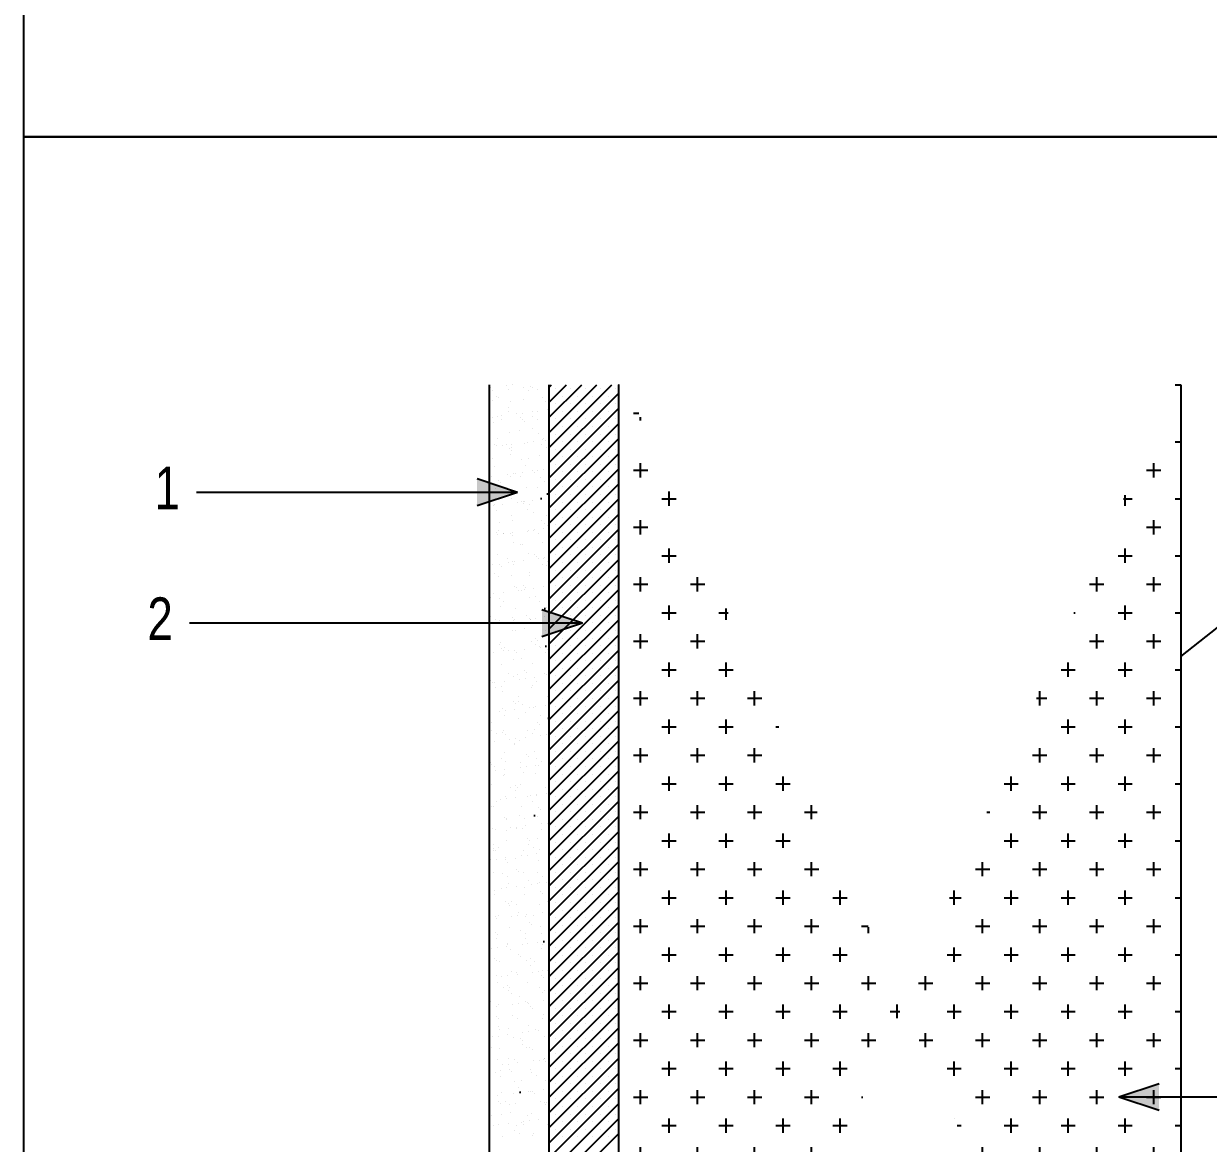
# Model space of a CAD drawing. Header units: millimetres. Extents: x 635 to 12891, y 1434 to 3689.
# Drawn here: x 635.1 to 804.4, y 2457.5 to 2617.6 of the extents above; entities that cross this region are included whole.
import ezdxf

# ---------------------------------------------------------------- set-up
doc = ezdxf.new("R2010")
doc.units = ezdxf.units.MM
doc.linetypes.add('DASHED', pattern=[19.05, 12.7, -6.35])
doc.linetypes.add('SOLID_LINE', pattern=[0])
for name, color, linetype in [('AHAT', 3, 'Continuous'), ('KIRMIM', 1, 'Continuous'), ('MIMARI', 2, 'SOLID_LINE'), ('YAZI', 7, 'Continuous')]:
    doc.layers.add(name, color=color, linetype=linetype)
doc.styles.add('2', font='wturkce.shx', dxfattribs={"height": 0.2})

msp = doc.modelspace()

# ---------------------------------------------------------------- hatches: boundary and pattern name
at = {"layer": 'AHAT', "linetype": 'Continuous'}
h = msp.add_hatch(dxfattribs=at)
h.set_pattern_fill('AR-SAND,_I', color=256, scale=8.148699, style=2)
h.set_pattern_definition([(37.5, (-5772.281, -202.54), (-0.513314, 15.701106), [0, -12.386022, 0, -13.852788, 0, -13.241635]), (7.5, (-5772.281, -202.54), (14.42138, 22.99682), [0, -6.681933, 0, -11.163717, 0, -4.278067]), (327.5, (-5782.304, -202.54), (25.376204, 0.046114), [0, -4.07435, 0, -14.667658, 0, -19.149442]), (317.5, (-5782.304, -202.54), (24.49602, 7.151914), [0, -2.037175, 0, -9.615464, 0, -11.000743])])
edge = h.paths.add_edge_path()
edge.add_line((701.62, 2389.91), (710.15, 2389.91))
edge.add_line((693.27, 2399.66), (693.27, 2389.91))
edge.add_line((693.27, 2399.66), (701.62, 2399.66))
edge.add_line((701.62, 2574.56), (710.15, 2574.56))
edge.add_line((693.27, 2389.91), (701.62, 2389.91))
edge.add_line((701.62, 2574.56), (701.62, 2389.91))
edge.add_line((710.15, 2574.56), (710.15, 2390.14))
at = {"layer": 'KIRMIM', "linetype": 'Continuous'}
h = msp.add_hatch(dxfattribs=at)
h.set_pattern_fill('CROSS,_I', color=256, scale=16.297397, style=2)
h.set_pattern_definition([(0, (-5772.2812, -208.697), (4.0743493, 4.0743493), [2.0371747, -6.111524]), (90, (-5771.2627, -209.7157), (-4.0743493, 4.0743493), [2.0371747, -6.111524])])
edge = h.paths.add_edge_path()
edge.add_line((800.46, 2568.4), (800.46, 2388.52))
edge.add_line((720.09, 2568.4), (720.09, 2383.98))
at = {"layer": 'MIMARI', "linetype": 'Continuous'}
for points in [[(699.88, 2552.48), (699.88, 2548.63), (705.66, 2550.55)], [(709.16, 2533.77), (709.16, 2529.92), (714.94, 2531.85)], [(797.36, 2462.2), (797.36, 2466.05), (791.59, 2464.12)]]:
    msp.add_hatch(color=256, dxfattribs=at).paths.add_polyline_path(points)

# ---------------------------------------------------------------- linework, layer by layer
at = {"layer": 'AHAT', "linetype": 'Continuous'}
for q in [(824.13, 2545.84), (800.46, 2328.31)]:
    msp.add_line((800.46, 2527.11), q, dxfattribs=at)
at = {"layer": 'KIRMIM', "linetype": 'DASHED', "ltscale": 100}
for p, q in [((701.62, 2565.93), (701.62, 2389.91)), ((710.15, 2565.93), (710.15, 2390.14))]:
    msp.add_line(p, q, dxfattribs=at)
at = {"layer": 'MIMARI', "linetype": 'Continuous'}
for p, q in [((701.87, 2565.52), (701.87, 2565.52)), ((702.12, 2565.1), (702.12, 2565.1)), ((704.09, 2565.81), (704.09, 2565.81)), ((704.31, 2565.33), (704.31, 2565.33)), ((704.94, 2565.92), (704.94, 2565.92)), ((706.51, 2565.55), (706.51, 2565.55)), ((707.2, 2565.11), (707.2, 2565.11)), ((707.58, 2565.76), (707.58, 2565.76)), ((707.88, 2565.49), (707.88, 2565.49)), ((708.48, 2565.31), (708.48, 2565.31)), ((710.15, 2563.4), (712.68, 2565.93)), ((710.15, 2561.24), (714.84, 2565.93)), ((710.15, 2559.08), (717.01, 2565.93)), ((710.15, 2556.92), (719.17, 2565.93)), ((710.15, 2565.56), (710.52, 2565.93)), ((711.05, 2565.38), (711.05, 2565.38)), ((713.21, 2565.38), (713.21, 2565.38)), ((715.37, 2565.38), (715.37, 2565.38)), ((717.53, 2565.38), (717.53, 2565.38)), ((719.69, 2565.38), (719.69, 2565.38)), ((800.46, 2565.93), (800.46, 2394.67)), ((702.11, 2563.64), (702.11, 2563.64)), ((702.68, 2564.33), (702.68, 2564.33)), ((702.99, 2564.06), (702.99, 2564.06)), ((704.6, 2563.53), (704.6, 2563.53)), ((706.51, 2563.8), (706.51, 2563.8)), ((709.3, 2564.19), (709.3, 2564.19)), ((709.67, 2563.54), (709.67, 2563.54)), ((710.15, 2554.76), (720.09, 2564.69)), ((712.13, 2564.3), (712.13, 2564.3)), ((714.29, 2564.3), (714.29, 2564.3)), ((716.45, 2564.3), (716.45, 2564.3)), ((718.61, 2564.3), (718.61, 2564.3)), ((704.4, 2562.76), (704.4, 2562.76)), ((704.41, 2562.19), (704.41, 2562.19)), ((705.59, 2561.79), (705.59, 2561.79)), ((706.44, 2561.9), (706.44, 2561.9)), ((707.76, 2562.07), (707.76, 2562.07)), ((708.58, 2562.17), (708.58, 2562.17)), ((709.98, 2562.36), (709.98, 2562.36)), ((710.15, 2552.6), (720.09, 2562.53)), ((711.05, 2563.22), (711.05, 2563.22)), ((712.13, 2562.14), (712.13, 2562.14)), ((713.21, 2563.22), (713.21, 2563.22)), ((714.29, 2562.14), (714.29, 2562.14)), ((715.37, 2563.22), (715.37, 2563.22)), ((716.45, 2562.14), (716.45, 2562.14)), ((717.53, 2563.22), (717.53, 2563.22)), ((718.61, 2562.14), (718.61, 2562.14)), ((719.69, 2563.22), (719.69, 2563.22)), ((702.05, 2561.32), (702.05, 2561.32)), ((702.21, 2560.5), (702.21, 2560.5)), ((702.75, 2561.46), (702.75, 2561.46)), ((703.38, 2561.49), (703.38, 2561.49)), ((703.44, 2561.02), (703.44, 2561.02)), ((706.03, 2561.27), (706.03, 2561.27)), ((706.33, 2561), (706.33, 2561)), ((706.61, 2560.66), (706.61, 2560.66)), ((707.83, 2561.47), (707.83, 2561.47)), ((708.52, 2561.03), (708.52, 2561.03)), ((710.15, 2550.44), (720.09, 2560.37)), ((711.05, 2561.06), (711.05, 2561.06)), ((712.13, 2559.98), (712.13, 2559.98)), ((713.21, 2561.06), (713.21, 2561.06)), ((714.29, 2559.98), (714.29, 2559.98)), ((715.37, 2561.06), (715.37, 2561.06)), ((716.45, 2559.98), (716.45, 2559.98)), ((717.53, 2561.06), (717.53, 2561.06)), ((718.61, 2559.98), (718.61, 2559.98)), ((719.69, 2561.06), (719.69, 2561.06)), ((702.84, 2558.27), (702.84, 2558.27)), ((704.51, 2559.05), (704.51, 2559.05)), ((705.91, 2559.45), (705.91, 2559.45)), ((707.74, 2559.7), (707.74, 2559.7)), ((708.68, 2559.03), (708.68, 2559.03)), ((709.37, 2558.21), (709.37, 2558.21)), ((710.15, 2548.28), (720.09, 2558.21)), ((711.05, 2558.9), (711.05, 2558.9)), ((713.21, 2558.9), (713.21, 2558.9)), ((715.37, 2558.9), (715.37, 2558.9)), ((717.53, 2558.9), (717.53, 2558.9)), ((719.69, 2558.9), (719.69, 2558.9)), ((702.32, 2557.36), (702.32, 2557.36)), ((702.71, 2557.19), (702.71, 2557.19)), ((703.55, 2557.3), (703.55, 2557.3)), ((704.07, 2557.38), (704.07, 2557.38)), ((704.47, 2556.78), (704.47, 2556.78)), ((704.76, 2556.94), (704.76, 2556.94)), ((704.77, 2556.51), (704.77, 2556.51)), ((704.88, 2557.47), (704.88, 2557.47)), ((706.72, 2557.52), (706.72, 2557.52)), ((707.09, 2557.76), (707.09, 2557.76)), ((707.94, 2557.88), (707.94, 2557.88)), ((709.14, 2557.39), (709.14, 2557.39)), ((709.27, 2558.05), (709.27, 2558.05)), ((709.67, 2557.94), (709.67, 2557.94)), ((709.83, 2556.95), (709.83, 2556.95)), ((711.05, 2556.74), (711.05, 2556.74)), ((712.13, 2557.82), (712.13, 2557.82)), ((713.21, 2556.74), (713.21, 2556.74)), ((714.29, 2557.82), (714.29, 2557.82)), ((715.37, 2556.74), (715.37, 2556.74)), ((716.45, 2557.82), (716.45, 2557.82)), ((717.53, 2556.74), (717.53, 2556.74)), ((718.61, 2557.82), (718.61, 2557.82)), ((719.69, 2556.74), (719.69, 2556.74)), ((702.16, 2555.36), (702.16, 2555.36)), ((704.62, 2555.91), (704.62, 2555.91)), ((706.18, 2555.21), (706.18, 2555.21)), ((707.23, 2555.36), (707.23, 2555.36)), ((708.79, 2555.89), (708.79, 2555.89)), ((710.15, 2546.12), (720.09, 2556.05)), ((712.13, 2555.66), (712.13, 2555.66)), ((714.29, 2555.66), (714.29, 2555.66)), ((716.45, 2555.66), (716.45, 2555.66)), ((718.61, 2555.66), (718.61, 2555.66)), ((702.42, 2554.22), (702.42, 2554.22)), ((704.21, 2553.16), (704.21, 2553.16)), ((705.06, 2553.28), (705.06, 2553.28)), ((705.39, 2553.3), (705.39, 2553.3)), ((706.38, 2553.45), (706.38, 2553.45)), ((706.82, 2554.38), (706.82, 2554.38)), ((707.81, 2553.72), (707.81, 2553.72)), ((708.11, 2553.45), (708.11, 2553.45)), ((708.59, 2553.74), (708.59, 2553.74)), ((709.44, 2553.85), (709.44, 2553.85)), ((710.15, 2543.95), (720.09, 2553.89)), ((711.05, 2554.58), (711.05, 2554.58)), ((712.13, 2553.5), (712.13, 2553.5)), ((713.21, 2554.58), (713.21, 2554.58)), ((714.29, 2553.5), (714.29, 2553.5)), ((715.37, 2554.58), (715.37, 2554.58)), ((716.45, 2553.5), (716.45, 2553.5)), ((717.53, 2554.58), (717.53, 2554.58)), ((718.61, 2553.5), (718.61, 2553.5)), ((719.69, 2554.58), (719.69, 2554.58)), ((705.66, 2550.55), (699.88, 2552.48)), ((701.99, 2552.87), (701.99, 2552.87)), ((702.91, 2552.29), (702.91, 2552.29)), ((703.21, 2552.02), (703.21, 2552.02)), ((704.72, 2552.77), (704.72, 2552.77)), ((706.07, 2552.86), (706.07, 2552.86)), ((708.89, 2552.75), (708.89, 2552.75)), ((709.52, 2552.15), (709.52, 2552.15)), ((710.15, 2541.79), (720.09, 2551.73)), ((711.05, 2552.42), (711.05, 2552.42)), ((713.21, 2552.42), (713.21, 2552.42)), ((715.37, 2552.42), (715.37, 2552.42)), ((717.53, 2552.42), (717.53, 2552.42)), ((719.69, 2552.42), (719.69, 2552.42)), ((705.66, 2550.55), (659.79, 2550.55)), ((705.66, 2550.55), (699.88, 2548.63)), ((702.52, 2551.08), (702.52, 2551.08)), ((703.47, 2551.27), (703.47, 2551.27)), ((704.63, 2550.72), (704.63, 2550.72)), ((706.92, 2551.24), (706.92, 2551.24)), ((708.55, 2551.28), (708.55, 2551.28)), ((710.1, 2549.72), (710.1, 2549.72)), ((711.05, 2550.26), (711.05, 2550.26)), ((712.13, 2551.34), (712.13, 2551.34)), ((713.21, 2550.26), (713.21, 2550.26)), ((714.29, 2551.34), (714.29, 2551.34)), ((715.37, 2550.26), (715.37, 2550.26)), ((716.45, 2551.34), (716.45, 2551.34)), ((717.53, 2550.26), (717.53, 2550.26)), ((718.61, 2551.34), (718.61, 2551.34)), ((719.69, 2550.26), (719.69, 2550.26)), ((701.63, 2549.21), (701.63, 2549.21)), ((702.17, 2548.68), (702.17, 2548.68)), ((702.31, 2548.77), (702.31, 2548.77)), ((703.5, 2548.85), (703.5, 2548.85)), ((704.82, 2549.63), (704.82, 2549.63)), ((705.71, 2549.14), (705.71, 2549.14)), ((706.25, 2549.23), (706.25, 2549.23)), ((706.55, 2548.95), (706.55, 2548.95)), ((706.56, 2549.25), (706.56, 2549.25)), ((706.7, 2549.22), (706.7, 2549.22)), ((707.03, 2548.1), (707.03, 2548.1)), ((707.39, 2548.78), (707.39, 2548.78)), ((707.88, 2549.43), (707.88, 2549.43)), ((708.99, 2549.61), (708.99, 2549.61)), ((710.15, 2539.63), (720.09, 2549.57)), ((711.05, 2548.09), (711.05, 2548.09)), ((712.13, 2549.18), (712.13, 2549.18)), ((713.21, 2548.09), (713.21, 2548.09)), ((714.29, 2549.18), (714.29, 2549.18)), ((715.37, 2548.09), (715.37, 2548.09)), ((716.45, 2549.18), (716.45, 2549.18)), ((717.53, 2548.09), (717.53, 2548.09)), ((718.61, 2549.18), (718.61, 2549.18)), ((719.69, 2548.09), (719.69, 2548.09)), ((701.65, 2547.52), (701.65, 2547.52)), ((702.62, 2547.94), (702.62, 2547.94)), ((704.79, 2547.19), (704.79, 2547.19)), ((704.92, 2546.49), (704.92, 2546.49)), ((707.97, 2547.65), (707.97, 2547.65)), ((709.09, 2546.47), (709.09, 2546.47)), ((709.86, 2547.2), (709.86, 2547.2)), ((710.15, 2537.47), (720.09, 2547.41)), ((712.13, 2547.01), (712.13, 2547.01)), ((714.29, 2547.01), (714.29, 2547.01)), ((716.45, 2547.01), (716.45, 2547.01)), ((718.61, 2547.01), (718.61, 2547.01)), ((702.73, 2544.8), (702.73, 2544.8)), ((702.94, 2545.13), (702.94, 2545.13)), ((703.07, 2546.22), (703.07, 2546.22)), ((703.63, 2544.69), (703.63, 2544.69)), ((703.67, 2544.65), (703.67, 2544.65)), ((704.69, 2544.74), (704.69, 2544.74)), ((705, 2544.83), (705, 2544.83)), ((707.13, 2544.96), (707.13, 2544.96)), ((707.21, 2545.12), (707.21, 2545.12)), ((708.02, 2545.14), (708.02, 2545.14)), ((708.06, 2545.23), (708.06, 2545.23)), ((708.71, 2544.7), (708.71, 2544.7)), ((709.39, 2545.41), (709.39, 2545.41)), ((709.59, 2546.17), (709.59, 2546.17)), ((709.89, 2545.89), (709.89, 2545.89)), ((710.15, 2535.31), (720.09, 2545.25)), ((711.05, 2545.93), (711.05, 2545.93)), ((712.13, 2544.85), (712.13, 2544.85)), ((713.21, 2545.93), (713.21, 2545.93)), ((714.29, 2544.85), (714.29, 2544.85)), ((715.37, 2545.93), (715.37, 2545.93)), ((716.45, 2544.85), (716.45, 2544.85)), ((717.53, 2545.93), (717.53, 2545.93)), ((718.61, 2544.85), (718.61, 2544.85)), ((719.69, 2545.93), (719.69, 2545.93)), ((702.83, 2544.54), (702.83, 2544.54)), ((704.99, 2544.46), (704.99, 2544.46)), ((705.03, 2543.35), (705.03, 2543.35)), ((706.1, 2543.11), (706.1, 2543.11)), ((706.41, 2543.16), (706.41, 2543.16)), ((709.2, 2543.33), (709.2, 2543.33)), ((710.15, 2533.15), (720.09, 2543.09)), ((711.05, 2543.77), (711.05, 2543.77)), ((713.21, 2543.77), (713.21, 2543.77)), ((715.37, 2543.77), (715.37, 2543.77)), ((717.53, 2543.77), (717.53, 2543.77)), ((719.69, 2543.77), (719.69, 2543.77)), ((702.83, 2541.66), (702.83, 2541.66)), ((707.23, 2541.82), (707.23, 2541.82)), ((708.03, 2541.68), (708.03, 2541.68)), ((708.33, 2541.4), (708.33, 2541.4)), ((711.05, 2541.61), (711.05, 2541.61)), ((712.13, 2542.69), (712.13, 2542.69)), ((713.21, 2541.61), (713.21, 2541.61)), ((714.29, 2542.69), (714.29, 2542.69)), ((715.37, 2541.61), (715.37, 2541.61)), ((716.45, 2542.69), (716.45, 2542.69)), ((717.53, 2541.61), (717.53, 2541.61)), ((718.61, 2542.69), (718.61, 2542.69)), ((719.69, 2541.61), (719.69, 2541.61)), ((702.12, 2540.23), (702.12, 2540.23)), ((703.13, 2540.25), (703.13, 2540.25)), ((703.43, 2539.97), (703.43, 2539.97)), ((704.26, 2541.05), (704.26, 2541.05)), ((704.33, 2540.52), (704.33, 2540.52)), ((704.95, 2540.61), (704.95, 2540.61)), ((705.13, 2540.21), (705.13, 2540.21)), ((705.18, 2540.63), (705.18, 2540.63)), ((706.5, 2540.81), (706.5, 2540.81)), ((708.72, 2541.1), (708.72, 2541.1)), ((709.3, 2540.19), (709.3, 2540.19)), ((709.33, 2541.05), (709.33, 2541.05)), ((709.56, 2541.21), (709.56, 2541.21)), ((709.75, 2540.1), (709.75, 2540.1)), ((710.02, 2540.62), (710.02, 2540.62)), ((710.15, 2530.99), (720.09, 2540.93)), ((712.13, 2540.53), (712.13, 2540.53)), ((714.29, 2540.53), (714.29, 2540.53)), ((716.45, 2540.53), (716.45, 2540.53)), ((718.61, 2540.53), (718.61, 2540.53)), ((702.35, 2539.02), (702.35, 2539.02)), ((702.93, 2538.52), (702.93, 2538.52)), ((704.85, 2538.67), (704.85, 2538.67)), ((707.33, 2538.68), (707.33, 2538.68)), ((707.42, 2539.03), (707.42, 2539.03)), ((710.15, 2528.83), (720.09, 2538.77)), ((711.05, 2539.45), (711.05, 2539.45)), ((712.13, 2538.37), (712.13, 2538.37)), ((713.21, 2539.45), (713.21, 2539.45)), ((714.29, 2538.37), (714.29, 2538.37)), ((715.37, 2539.45), (715.37, 2539.45)), ((716.45, 2538.37), (716.45, 2538.37)), ((717.53, 2539.45), (717.53, 2539.45)), ((718.61, 2538.37), (718.61, 2538.37)), ((719.69, 2539.45), (719.69, 2539.45)), ((703.62, 2536.21), (703.62, 2536.21)), ((705.23, 2537.07), (705.23, 2537.07)), ((705.58, 2536.96), (705.58, 2536.96)), ((705.83, 2536.5), (705.83, 2536.5)), ((706.26, 2536.53), (706.26, 2536.53)), ((706.47, 2537.19), (706.47, 2537.19)), ((706.68, 2536.61), (706.68, 2536.61)), ((706.77, 2536.91), (706.77, 2536.91)), ((708, 2536.79), (708, 2536.79)), ((709.4, 2537.05), (709.4, 2537.05)), ((710.15, 2526.67), (720.09, 2536.6)), ((711.05, 2537.29), (711.05, 2537.29)), ((712.13, 2536.21), (712.13, 2536.21)), ((713.21, 2537.29), (713.21, 2537.29)), ((714.29, 2536.21), (714.29, 2536.21)), ((715.37, 2537.29), (715.37, 2537.29)), ((716.45, 2536.21), (716.45, 2536.21)), ((717.53, 2537.29), (717.53, 2537.29)), ((718.61, 2536.21), (718.61, 2536.21)), ((719.69, 2537.29), (719.69, 2537.29)), ((701.87, 2535.48), (701.87, 2535.48)), ((702.29, 2536.03), (702.29, 2536.03)), ((703.03, 2535.38), (703.03, 2535.38)), ((703.66, 2534.94), (703.66, 2534.94)), ((707.44, 2535.54), (707.44, 2535.54)), ((708.19, 2535.61), (708.19, 2535.61)), ((708.74, 2534.95), (708.74, 2534.95)), ((711.05, 2535.13), (711.05, 2535.13)), ((713.21, 2535.13), (713.21, 2535.13)), ((715.37, 2535.13), (715.37, 2535.13)), ((717.53, 2535.13), (717.53, 2535.13)), ((719.69, 2535.13), (719.69, 2535.13)), ((701.82, 2532.87), (701.82, 2532.87)), ((703.29, 2534.18), (703.29, 2534.18)), ((705.34, 2533.93), (705.34, 2533.93)), ((706.89, 2532.88), (706.89, 2532.88)), ((714.94, 2531.85), (709.16, 2533.77)), ((709.5, 2533.91), (709.5, 2533.91)), ((709.81, 2534.13), (709.81, 2534.13)), ((710.11, 2533.85), (710.11, 2533.85)), ((710.15, 2524.51), (720.09, 2534.44)), ((711.05, 2532.97), (711.05, 2532.97)), ((712.13, 2534.05), (712.13, 2534.05)), ((713.21, 2532.97), (713.21, 2532.97)), ((714.29, 2534.05), (714.29, 2534.05)), ((715.37, 2532.97), (715.37, 2532.97)), ((716.45, 2534.05), (716.45, 2534.05)), ((717.53, 2532.97), (717.53, 2532.97)), ((718.61, 2534.05), (718.61, 2534.05)), ((719.69, 2532.97), (719.69, 2532.97)), ((714.94, 2531.85), (658.78, 2531.85)), ((702.5, 2532.44), (702.5, 2532.44)), ((702.95, 2531.9), (702.95, 2531.9)), ((703.14, 2532.24), (703.14, 2532.24)), ((703.8, 2532.01), (703.8, 2532.01)), ((704.91, 2532.69), (704.91, 2532.69)), ((705.12, 2532.19), (705.12, 2532.19)), ((705.21, 2532.42), (705.21, 2532.42)), ((706.63, 2531.12), (706.63, 2531.12)), ((707.33, 2532.48), (707.33, 2532.48)), ((707.54, 2532.4), (707.54, 2532.4)), ((707.58, 2532.45), (707.58, 2532.45)), ((708.18, 2532.59), (708.18, 2532.59)), ((714.94, 2531.85), (709.16, 2529.92)), ((709.51, 2532.76), (709.51, 2532.76)), ((710.15, 2522.35), (720.09, 2532.28)), ((712.13, 2531.89), (712.13, 2531.89)), ((714.29, 2531.89), (714.29, 2531.89)), ((716.45, 2531.89), (716.45, 2531.89)), ((718.61, 2531.89), (718.61, 2531.89)), ((701.73, 2529.69), (701.73, 2529.69)), ((704.98, 2530.86), (704.98, 2530.86)), ((705.44, 2530.79), (705.44, 2530.79)), ((708.25, 2529.63), (708.25, 2529.63)), ((709.61, 2530.77), (709.61, 2530.77)), ((710.05, 2530.87), (710.05, 2530.87)), ((710.15, 2520.19), (720.09, 2530.12)), ((711.05, 2530.81), (711.05, 2530.81)), ((712.13, 2529.73), (712.13, 2529.73)), ((713.21, 2530.81), (713.21, 2530.81)), ((714.29, 2529.73), (714.29, 2529.73)), ((715.37, 2530.81), (715.37, 2530.81)), ((716.45, 2529.73), (716.45, 2529.73)), ((717.53, 2530.81), (717.53, 2530.81)), ((718.61, 2529.73), (718.61, 2529.73)), ((719.69, 2530.81), (719.69, 2530.81)), ((703.13, 2528.79), (703.13, 2528.79)), ((703.24, 2529.1), (703.24, 2529.1)), ((703.35, 2528.2), (703.35, 2528.2)), ((703.65, 2527.93), (703.65, 2527.93)), ((703.82, 2528.36), (703.82, 2528.36)), ((704.45, 2527.88), (704.45, 2527.88)), ((705.3, 2527.99), (705.3, 2527.99)), ((706.62, 2528.16), (706.62, 2528.16)), ((707.64, 2529.26), (707.64, 2529.26)), ((708.21, 2528.8), (708.21, 2528.8)), ((708.55, 2529.36), (708.55, 2529.36)), ((708.84, 2528.46), (708.84, 2528.46)), ((708.9, 2528.36), (708.9, 2528.36)), ((709.68, 2528.57), (709.68, 2528.57)), ((709.97, 2528.06), (709.97, 2528.06)), ((710.15, 2518.03), (720.09, 2527.96)), ((711.05, 2528.65), (711.05, 2528.65)), ((713.21, 2528.65), (713.21, 2528.65)), ((715.37, 2528.65), (715.37, 2528.65)), ((717.53, 2528.65), (717.53, 2528.65)), ((719.69, 2528.65), (719.69, 2528.65)), ((702.24, 2527.59), (702.24, 2527.59)), ((705.07, 2526.63), (705.07, 2526.63)), ((705.54, 2527.65), (705.54, 2527.65)), ((706.29, 2526.78), (706.29, 2526.78)), ((707.74, 2526.12), (707.74, 2526.12)), ((709.71, 2527.63), (709.71, 2527.63)), ((711.05, 2526.49), (711.05, 2526.49)), ((712.13, 2527.57), (712.13, 2527.57)), ((713.21, 2526.49), (713.21, 2526.49)), ((714.29, 2527.57), (714.29, 2527.57)), ((715.37, 2526.49), (715.37, 2526.49)), ((716.45, 2527.57), (716.45, 2527.57)), ((717.53, 2526.49), (717.53, 2526.49)), ((718.61, 2527.57), (718.61, 2527.57)), ((719.69, 2526.49), (719.69, 2526.49)), ((703.34, 2525.96), (703.34, 2525.96)), ((704.45, 2524.71), (704.45, 2524.71)), ((705.64, 2524.51), (705.64, 2524.51)), ((706.69, 2525.14), (706.69, 2525.14)), ((706.99, 2524.87), (706.99, 2524.87)), ((709.52, 2524.72), (709.52, 2524.72)), ((709.81, 2524.49), (709.81, 2524.49)), ((710.15, 2515.86), (720.09, 2525.8)), ((711.05, 2524.33), (711.05, 2524.33)), ((712.13, 2525.41), (712.13, 2525.41)), ((713.21, 2524.33), (713.21, 2524.33)), ((714.29, 2525.41), (714.29, 2525.41)), ((715.37, 2524.33), (715.37, 2524.33)), ((716.45, 2525.41), (716.45, 2525.41)), ((717.53, 2524.33), (717.53, 2524.33)), ((718.61, 2525.41), (718.61, 2525.41)), ((719.69, 2524.33), (719.69, 2524.33)), ((701.79, 2523.71), (701.79, 2523.71)), ((702.09, 2523.44), (702.09, 2523.44)), ((702.41, 2523.39), (702.41, 2523.39)), ((702.54, 2522.69), (702.54, 2522.69)), ((703.45, 2522.82), (703.45, 2522.82)), ((703.74, 2523.56), (703.74, 2523.56)), ((705.14, 2524.27), (705.14, 2524.27)), ((705.95, 2523.86), (705.95, 2523.86)), ((706.8, 2523.97), (706.8, 2523.97)), ((707.61, 2522.7), (707.61, 2522.7)), ((707.85, 2522.98), (707.85, 2522.98)), ((708.13, 2524.14), (708.13, 2524.14)), ((708.41, 2523.57), (708.41, 2523.57)), ((710.15, 2513.7), (720.09, 2523.64)), ((712.13, 2523.25), (712.13, 2523.25)), ((714.29, 2523.25), (714.29, 2523.25)), ((716.45, 2523.25), (716.45, 2523.25)), ((718.61, 2523.25), (718.61, 2523.25)), ((703.51, 2522.14), (703.51, 2522.14)), ((705.75, 2521.36), (705.75, 2521.36)), ((709.91, 2521.34), (709.91, 2521.34)), ((710.03, 2522.08), (710.03, 2522.08)), ((710.15, 2511.54), (720.09, 2521.48)), ((711.05, 2522.17), (711.05, 2522.17)), ((712.13, 2521.09), (712.13, 2521.09)), ((713.21, 2522.17), (713.21, 2522.17)), ((714.29, 2521.09), (714.29, 2521.09)), ((715.37, 2522.17), (715.37, 2522.17)), ((716.45, 2521.09), (716.45, 2521.09)), ((717.53, 2522.17), (717.53, 2522.17)), ((718.61, 2521.09), (718.61, 2521.09)), ((719.69, 2522.17), (719.69, 2522.17)), ((703.07, 2519.26), (703.07, 2519.26)), ((703.55, 2519.68), (703.55, 2519.68)), ((703.92, 2519.37), (703.92, 2519.37)), ((705.13, 2520.65), (705.13, 2520.65)), ((705.24, 2519.54), (705.24, 2519.54)), ((705.43, 2520.38), (705.43, 2520.38)), ((705.77, 2520.63), (705.77, 2520.63)), ((706.45, 2520.19), (706.45, 2520.19)), ((707.45, 2519.83), (707.45, 2519.83)), ((707.95, 2519.84), (707.95, 2519.84)), ((708.3, 2519.95), (708.3, 2519.95)), ((709.63, 2520.12), (709.63, 2520.12)), ((710.15, 2509.38), (720.09, 2519.32)), ((711.05, 2520), (711.05, 2520)), ((713.21, 2520), (713.21, 2520)), ((715.37, 2520), (715.37, 2520)), ((717.53, 2520), (717.53, 2520)), ((719.69, 2520), (719.69, 2520)), ((701.95, 2517.65), (701.95, 2517.65)), ((703.85, 2518.61), (703.85, 2518.61)), ((705.85, 2518.22), (705.85, 2518.22)), ((706.85, 2519.08), (706.85, 2519.08)), ((708.47, 2517.59), (708.47, 2517.59)), ((708.93, 2518.62), (708.93, 2518.62)), ((710.02, 2518.2), (710.02, 2518.2)), ((711.05, 2517.84), (711.05, 2517.84)), ((712.13, 2518.92), (712.13, 2518.92)), ((713.21, 2517.84), (713.21, 2517.84)), ((714.29, 2518.92), (714.29, 2518.92)), ((715.37, 2517.84), (715.37, 2517.84)), ((716.45, 2518.92), (716.45, 2518.92)), ((717.53, 2517.84), (717.53, 2517.84)), ((718.61, 2518.92), (718.61, 2518.92)), ((719.69, 2517.84), (719.69, 2517.84)), ((702.01, 2516.54), (702.01, 2516.54)), ((702.69, 2516.1), (702.69, 2516.1)), ((703.58, 2516.16), (703.58, 2516.16)), ((703.65, 2516.54), (703.65, 2516.54)), ((703.88, 2515.88), (703.88, 2515.88)), ((707.08, 2516.55), (707.08, 2516.55)), ((707.77, 2516.11), (707.77, 2516.11)), ((708.05, 2516.7), (708.05, 2516.7)), ((708.78, 2517.32), (708.78, 2517.32)), ((709.81, 2515.92), (709.81, 2515.92)), ((710.15, 2507.22), (720.09, 2517.16)), ((712.13, 2516.76), (712.13, 2516.76)), ((714.29, 2516.76), (714.29, 2516.76)), ((716.45, 2516.76), (716.45, 2516.76)), ((718.61, 2516.76), (718.61, 2516.76)), ((701.69, 2515.03), (701.69, 2515.03)), ((702.36, 2514.94), (702.36, 2514.94)), ((704.57, 2515.24), (704.57, 2515.24)), ((705.17, 2514.53), (705.17, 2514.53)), ((705.29, 2514.59), (705.29, 2514.59)), ((705.42, 2515.35), (705.42, 2515.35)), ((705.95, 2515.08), (705.95, 2515.08)), ((706.74, 2515.52), (706.74, 2515.52)), ((708.96, 2515.81), (708.96, 2515.81)), ((710.12, 2515.06), (710.12, 2515.06)), ((710.15, 2505.06), (720.09, 2515)), ((711.05, 2515.68), (711.05, 2515.68)), ((712.13, 2514.6), (712.13, 2514.6)), ((713.21, 2515.68), (713.21, 2515.68)), ((714.29, 2514.6), (714.29, 2514.6)), ((715.37, 2515.68), (715.37, 2515.68)), ((716.45, 2514.6), (716.45, 2514.6)), ((717.53, 2515.68), (717.53, 2515.68)), ((718.61, 2514.6), (718.61, 2514.6)), ((719.69, 2515.68), (719.69, 2515.68)), ((703.32, 2512.46), (703.32, 2512.46)), ((703.75, 2513.4), (703.75, 2513.4)), ((706.92, 2513.1), (706.92, 2513.1)), ((707.22, 2512.82), (707.22, 2512.82)), ((708.15, 2513.56), (708.15, 2513.56)), ((708.4, 2512.47), (708.4, 2512.47)), ((710.15, 2502.9), (720.09, 2512.84)), ((711.05, 2513.52), (711.05, 2513.52)), ((713.21, 2513.52), (713.21, 2513.52)), ((715.37, 2513.52), (715.37, 2513.52)), ((717.53, 2513.52), (717.53, 2513.52)), ((719.69, 2513.52), (719.69, 2513.52)), ((701.79, 2511.89), (701.79, 2511.89)), ((702.02, 2511.67), (702.02, 2511.67)), ((702.32, 2511.39), (702.32, 2511.39)), ((703.86, 2510.92), (703.86, 2510.92)), ((704.01, 2512.02), (704.01, 2512.02)), ((706.05, 2511.94), (706.05, 2511.94)), ((706.07, 2511.21), (706.07, 2511.21)), ((706.92, 2511.33), (706.92, 2511.33)), ((708.25, 2511.5), (708.25, 2511.5)), ((708.63, 2511.52), (708.63, 2511.52)), ((709.08, 2512.03), (709.08, 2512.03)), ((711.05, 2511.36), (711.05, 2511.36)), ((712.13, 2512.44), (712.13, 2512.44)), ((713.21, 2511.36), (713.21, 2511.36)), ((714.29, 2512.44), (714.29, 2512.44)), ((715.37, 2511.36), (715.37, 2511.36)), ((716.45, 2512.44), (716.45, 2512.44)), ((717.53, 2511.36), (717.53, 2511.36)), ((718.61, 2512.44), (718.61, 2512.44)), ((719.69, 2511.36), (719.69, 2511.36)), ((701.69, 2510.64), (701.69, 2510.64)), ((702.53, 2510.75), (702.53, 2510.75)), ((703.73, 2510.09), (703.73, 2510.09)), ((703.86, 2510.26), (703.86, 2510.26)), ((706.48, 2510.45), (706.48, 2510.45)), ((708.26, 2510.42), (708.26, 2510.42)), ((710.15, 2500.74), (720.09, 2510.68)), ((711.05, 2509.2), (711.05, 2509.2)), ((712.13, 2510.28), (712.13, 2510.28)), ((713.21, 2509.2), (713.21, 2509.2)), ((714.29, 2510.28), (714.29, 2510.28)), ((715.37, 2509.2), (715.37, 2509.2)), ((716.45, 2510.28), (716.45, 2510.28)), ((717.53, 2509.2), (717.53, 2509.2)), ((718.61, 2510.28), (718.61, 2510.28)), ((719.69, 2509.2), (719.69, 2509.2)), ((701.89, 2508.75), (701.89, 2508.75)), ((704.64, 2508.38), (704.64, 2508.38)), ((705.33, 2507.94), (705.33, 2507.94)), ((705.36, 2508.61), (705.36, 2508.61)), ((705.66, 2508.33), (705.66, 2508.33)), ((706.16, 2508.8), (706.16, 2508.8)), ((709.71, 2508.39), (709.71, 2508.39)), ((709.75, 2507.48), (709.75, 2507.48)), ((710.15, 2498.58), (720.09, 2508.52)), ((712.13, 2508.12), (712.13, 2508.12)), ((714.29, 2508.12), (714.29, 2508.12)), ((716.45, 2508.12), (716.45, 2508.12)), ((718.61, 2508.12), (718.61, 2508.12)), ((702.72, 2506.36), (702.72, 2506.36)), ((703.19, 2506.61), (703.19, 2506.61)), ((703.96, 2507.12), (703.96, 2507.12)), ((704.04, 2506.73), (704.04, 2506.73)), ((705.36, 2506.9), (705.36, 2506.9)), ((707.08, 2507.03), (707.08, 2507.03)), ((707.58, 2507.19), (707.58, 2507.19)), ((707.8, 2506.36), (707.8, 2506.36)), ((708.36, 2507.28), (708.36, 2507.28)), ((708.42, 2507.3), (708.42, 2507.3)), ((710.15, 2496.42), (720.09, 2506.35)), ((711.05, 2507.04), (711.05, 2507.04)), ((712.13, 2505.96), (712.13, 2505.96)), ((713.21, 2507.04), (713.21, 2507.04)), ((714.29, 2505.96), (714.29, 2505.96)), ((715.37, 2507.04), (715.37, 2507.04)), ((716.45, 2505.96), (716.45, 2505.96)), ((717.53, 2507.04), (717.53, 2507.04)), ((718.61, 2505.96), (718.61, 2505.96)), ((719.69, 2507.04), (719.69, 2507.04)), ((701.99, 2505.61), (701.99, 2505.61)), ((702.18, 2505.6), (702.18, 2505.6)), ((703.8, 2504.12), (703.8, 2504.12)), ((705.95, 2504.3), (705.95, 2504.3)), ((706.26, 2505.66), (706.26, 2505.66)), ((708.46, 2504.14), (708.46, 2504.14)), ((708.7, 2505.55), (708.7, 2505.55)), ((709, 2505.27), (709, 2505.27)), ((710.15, 2494.26), (720.09, 2504.19)), ((711.05, 2504.88), (711.05, 2504.88)), ((713.21, 2504.88), (713.21, 2504.88)), ((715.37, 2504.88), (715.37, 2504.88)), ((717.53, 2504.88), (717.53, 2504.88)), ((719.69, 2504.88), (719.69, 2504.88)), ((702.1, 2502.47), (702.1, 2502.47)), ((702.48, 2502.3), (702.48, 2502.3)), ((704.06, 2503.98), (704.06, 2503.98)), ((704.1, 2503.84), (704.1, 2503.84)), ((704.69, 2502.59), (704.69, 2502.59)), ((705.52, 2502.54), (705.52, 2502.54)), ((705.54, 2502.7), (705.54, 2502.7)), ((706.36, 2502.52), (706.36, 2502.52)), ((706.64, 2503.86), (706.64, 2503.86)), ((706.86, 2502.88), (706.86, 2502.88)), ((709.08, 2503.17), (709.08, 2503.17)), ((709.93, 2503.28), (709.93, 2503.28)), ((711.05, 2502.72), (711.05, 2502.72)), ((712.13, 2503.8), (712.13, 2503.8)), ((713.21, 2502.72), (713.21, 2502.72)), ((714.29, 2503.8), (714.29, 2503.8)), ((715.37, 2502.72), (715.37, 2502.72)), ((716.45, 2503.8), (716.45, 2503.8)), ((717.53, 2502.72), (717.53, 2502.72)), ((718.61, 2503.8), (718.61, 2503.8)), ((719.69, 2502.72), (719.69, 2502.72)), ((704.04, 2502.27), (704.04, 2502.27)), ((704.16, 2500.84), (704.16, 2500.84)), ((707.14, 2501.06), (707.14, 2501.06)), ((707.44, 2500.78), (707.44, 2500.78)), ((708.57, 2501), (708.57, 2501)), ((709.12, 2502.28), (709.12, 2502.28)), ((710.15, 2492.1), (720.09, 2502.03)), ((712.13, 2501.64), (712.13, 2501.64)), ((714.29, 2501.64), (714.29, 2501.64)), ((716.45, 2501.64), (716.45, 2501.64)), ((718.61, 2501.64), (718.61, 2501.64)), ((702.2, 2500.21), (702.2, 2500.21)), ((702.2, 2499.33), (702.2, 2499.33)), ((702.24, 2499.63), (702.24, 2499.63)), ((702.54, 2499.35), (702.54, 2499.35)), ((702.88, 2499.77), (702.88, 2499.77)), ((706.46, 2499.38), (706.46, 2499.38)), ((707.27, 2500.22), (707.27, 2500.22)), ((707.96, 2499.78), (707.96, 2499.78)), ((708.86, 2499.48), (708.86, 2499.48)), ((710.15, 2489.94), (720.09, 2499.87)), ((711.05, 2500.56), (711.05, 2500.56)), ((712.13, 2499.48), (712.13, 2499.48)), ((713.21, 2500.56), (713.21, 2500.56)), ((714.29, 2499.48), (714.29, 2499.48)), ((715.37, 2500.56), (715.37, 2500.56)), ((716.45, 2499.48), (716.45, 2499.48)), ((717.53, 2500.56), (717.53, 2500.56)), ((718.61, 2499.48), (718.61, 2499.48)), ((719.69, 2500.56), (719.69, 2500.56)), ((701.81, 2497.99), (701.81, 2497.99)), ((702.66, 2498.1), (702.66, 2498.1)), ((703.96, 2498.05), (703.96, 2498.05)), ((703.98, 2498.28), (703.98, 2498.28)), ((704.27, 2497.7), (704.27, 2497.7)), ((705.36, 2498.19), (705.36, 2498.19)), ((706.19, 2498.57), (706.19, 2498.57)), ((707.04, 2498.68), (707.04, 2498.68)), ((708.37, 2498.86), (708.37, 2498.86)), ((708.67, 2497.86), (708.67, 2497.86)), ((710.15, 2487.78), (720.09, 2497.71)), ((711.05, 2498.4), (711.05, 2498.4)), ((712.13, 2497.32), (712.13, 2497.32)), ((713.21, 2498.4), (713.21, 2498.4)), ((714.29, 2497.32), (714.29, 2497.32)), ((715.37, 2498.4), (715.37, 2498.4)), ((716.45, 2497.32), (716.45, 2497.32)), ((717.53, 2498.4), (717.53, 2498.4)), ((718.61, 2497.32), (718.61, 2497.32)), ((719.69, 2498.4), (719.69, 2498.4)), ((702.3, 2496.19), (702.3, 2496.19)), ((703.51, 2496.13), (703.51, 2496.13)), ((704.2, 2495.69), (704.2, 2495.69)), ((705.58, 2496.56), (705.58, 2496.56)), ((705.88, 2496.29), (705.88, 2496.29)), ((706.57, 2496.24), (706.57, 2496.24)), ((708.59, 2496.14), (708.59, 2496.14)), ((709.27, 2495.7), (709.27, 2495.7)), ((710.15, 2485.61), (720.09, 2495.55)), ((711.05, 2496.24), (711.05, 2496.24)), ((713.21, 2496.24), (713.21, 2496.24)), ((715.37, 2496.24), (715.37, 2496.24)), ((717.53, 2496.24), (717.53, 2496.24)), ((719.69, 2496.24), (719.69, 2496.24)), ((703.31, 2493.97), (703.31, 2493.97)), ((704.16, 2494.08), (704.16, 2494.08)), ((704.37, 2494.56), (704.37, 2494.56)), ((705.48, 2494.26), (705.48, 2494.26)), ((706.67, 2494.11), (706.67, 2494.11)), ((707.3, 2494.99), (707.3, 2494.99)), ((707.7, 2494.55), (707.7, 2494.55)), ((708.55, 2494.66), (708.55, 2494.66)), ((708.77, 2494.72), (708.77, 2494.72)), ((709.87, 2494.83), (709.87, 2494.83)), ((711.05, 2494.08), (711.05, 2494.08)), ((712.13, 2495.16), (712.13, 2495.16)), ((713.21, 2494.08), (713.21, 2494.08)), ((714.29, 2495.16), (714.29, 2495.16)), ((715.37, 2494.08), (715.37, 2494.08)), ((716.45, 2495.16), (716.45, 2495.16)), ((717.53, 2494.08), (717.53, 2494.08)), ((718.61, 2495.16), (718.61, 2495.16)), ((719.69, 2494.08), (719.69, 2494.08)), ((702.4, 2493.56), (702.4, 2493.56)), ((702.4, 2493.05), (702.4, 2493.05)), ((706.67, 2493.1), (706.67, 2493.1)), ((708.92, 2493.5), (708.92, 2493.5)), ((709.22, 2493.23), (709.22, 2493.23)), ((710.15, 2483.45), (720.09, 2493.39)), ((712.13, 2493), (712.13, 2493)), ((714.29, 2493), (714.29, 2493)), ((716.45, 2493), (716.45, 2493)), ((718.61, 2493), (718.61, 2493)), ((704.02, 2492.07), (704.02, 2492.07)), ((704.32, 2491.8), (704.32, 2491.8)), ((704.47, 2491.42), (704.47, 2491.42)), ((704.83, 2492.05), (704.83, 2492.05)), ((705.52, 2491.61), (705.52, 2491.61)), ((705.74, 2490.5), (705.74, 2490.5)), ((708.87, 2491.57), (708.87, 2491.57)), ((709.2, 2490.53), (709.2, 2490.53)), ((709.9, 2492.05), (709.9, 2492.05)), ((710.05, 2490.64), (710.05, 2490.64)), ((710.15, 2481.29), (720.09, 2491.23)), ((711.05, 2491.92), (711.05, 2491.92)), ((712.13, 2490.83), (712.13, 2490.83)), ((713.21, 2491.92), (713.21, 2491.92)), ((714.29, 2490.83), (714.29, 2490.83)), ((715.37, 2491.92), (715.37, 2491.92)), ((716.45, 2490.83), (716.45, 2490.83)), ((717.53, 2491.92), (717.53, 2491.92)), ((718.61, 2490.83), (718.61, 2490.83)), ((719.69, 2491.92), (719.69, 2491.92)), ((702.51, 2489.91), (702.51, 2489.91)), ((702.6, 2489.66), (702.6, 2489.66)), ((702.91, 2490.02), (702.91, 2490.02)), ((704.81, 2489.95), (704.81, 2489.95)), ((705.66, 2490.06), (705.66, 2490.06)), ((706.77, 2489.96), (706.77, 2489.96)), ((706.99, 2490.24), (706.99, 2490.24)), ((707.36, 2489.01), (707.36, 2489.01)), ((707.99, 2490.03), (707.99, 2490.03)), ((710.15, 2479.13), (720.09, 2489.07)), ((711.05, 2489.75), (711.05, 2489.75)), ((713.21, 2489.75), (713.21, 2489.75)), ((715.37, 2489.75), (715.37, 2489.75)), ((717.53, 2489.75), (717.53, 2489.75)), ((719.69, 2489.75), (719.69, 2489.75)), ((701.76, 2487.52), (701.76, 2487.52)), ((702.46, 2487.58), (702.46, 2487.58)), ((702.76, 2487.31), (702.76, 2487.31)), ((704.57, 2488.28), (704.57, 2488.28)), ((706.14, 2487.96), (706.14, 2487.96)), ((706.83, 2487.53), (706.83, 2487.53)), ((707.66, 2488.74), (707.66, 2488.74)), ((708.98, 2488.43), (708.98, 2488.43)), ((709.08, 2487.44), (709.08, 2487.44)), ((711.05, 2487.59), (711.05, 2487.59)), ((712.13, 2488.67), (712.13, 2488.67)), ((713.21, 2487.59), (713.21, 2487.59)), ((714.29, 2488.67), (714.29, 2488.67)), ((715.37, 2487.59), (715.37, 2487.59)), ((716.45, 2488.67), (716.45, 2488.67)), ((717.53, 2487.59), (717.53, 2487.59)), ((718.61, 2488.67), (718.61, 2488.67)), ((719.69, 2487.59), (719.69, 2487.59)), ((702.61, 2486.77), (702.61, 2486.77)), ((702.78, 2485.46), (702.78, 2485.46)), ((704.1, 2485.64), (704.1, 2485.64)), ((704.18, 2486.01), (704.18, 2486.01)), ((704.23, 2485.94), (704.23, 2485.94)), ((706.32, 2485.93), (706.32, 2485.93)), ((706.88, 2486.82), (706.88, 2486.82)), ((707.16, 2486.04), (707.16, 2486.04)), ((708.49, 2486.21), (708.49, 2486.21)), ((709.31, 2485.95), (709.31, 2485.95)), ((710.15, 2476.97), (720.09, 2486.91)), ((711.05, 2485.43), (711.05, 2485.43)), ((712.13, 2486.51), (712.13, 2486.51)), ((713.21, 2485.43), (713.21, 2485.43)), ((714.29, 2486.51), (714.29, 2486.51)), ((715.37, 2485.43), (715.37, 2485.43)), ((716.45, 2486.51), (716.45, 2486.51)), ((717.53, 2485.43), (717.53, 2485.43)), ((718.61, 2486.51), (718.61, 2486.51)), ((719.69, 2485.43), (719.69, 2485.43)), ((701.93, 2485.35), (701.93, 2485.35)), ((702.39, 2483.87), (702.39, 2483.87)), ((704.68, 2485.14), (704.68, 2485.14)), ((705.8, 2484.52), (705.8, 2484.52)), ((706.1, 2484.25), (706.1, 2484.25)), ((706.98, 2483.68), (706.98, 2483.68)), ((707.46, 2483.88), (707.46, 2483.88)), ((709.08, 2485.29), (709.08, 2485.29)), ((710.15, 2474.81), (720.09, 2484.75)), ((712.13, 2484.35), (712.13, 2484.35)), ((714.29, 2484.35), (714.29, 2484.35)), ((716.45, 2484.35), (716.45, 2484.35)), ((718.61, 2484.35), (718.61, 2484.35)), ((702.71, 2483.63), (702.71, 2483.63)), ((703.07, 2483.44), (703.07, 2483.44)), ((704.78, 2482), (704.78, 2482)), ((707.52, 2482.95), (707.52, 2482.95)), ((708.15, 2483.45), (708.15, 2483.45)), ((708.67, 2482.02), (708.67, 2482.02)), ((709.18, 2482.15), (709.18, 2482.15)), ((709.99, 2482.19), (709.99, 2482.19)), ((710.15, 2472.65), (720.09, 2482.59)), ((711.05, 2483.27), (711.05, 2483.27)), ((712.13, 2482.19), (712.13, 2482.19)), ((713.21, 2483.27), (713.21, 2483.27)), ((714.29, 2482.19), (714.29, 2482.19)), ((715.37, 2483.27), (715.37, 2483.27)), ((716.45, 2482.19), (716.45, 2482.19)), ((717.53, 2483.27), (717.53, 2483.27)), ((718.61, 2482.19), (718.61, 2482.19)), ((719.69, 2483.27), (719.69, 2483.27)), ((702.62, 2481.52), (702.62, 2481.52)), ((702.81, 2480.49), (702.81, 2480.49)), ((703.43, 2481.33), (703.43, 2481.33)), ((704.28, 2481.44), (704.28, 2481.44)), ((705.55, 2481.86), (705.55, 2481.86)), ((705.6, 2481.61), (705.6, 2481.61)), ((707.08, 2480.54), (707.08, 2480.54)), ((707.82, 2481.91), (707.82, 2481.91)), ((709.14, 2481.46), (709.14, 2481.46)), ((709.44, 2481.18), (709.44, 2481.18)), ((710.15, 2470.49), (720.09, 2480.43)), ((711.05, 2481.11), (711.05, 2481.11)), ((713.21, 2481.11), (713.21, 2481.11)), ((715.37, 2481.11), (715.37, 2481.11)), ((717.53, 2481.11), (717.53, 2481.11)), ((719.69, 2481.11), (719.69, 2481.11)), ((703.7, 2479.79), (703.7, 2479.79)), ((704.24, 2480.03), (704.24, 2480.03)), ((704.39, 2479.36), (704.39, 2479.36)), ((704.54, 2479.75), (704.54, 2479.75)), ((704.88, 2478.86), (704.88, 2478.86)), ((708.78, 2479.8), (708.78, 2479.8)), ((709.28, 2479.01), (709.28, 2479.01)), ((709.46, 2479.36), (709.46, 2479.36)), ((711.05, 2478.95), (711.05, 2478.95)), ((712.13, 2480.03), (712.13, 2480.03)), ((713.21, 2478.95), (713.21, 2478.95)), ((714.29, 2480.03), (714.29, 2480.03)), ((715.37, 2478.95), (715.37, 2478.95)), ((716.45, 2480.03), (716.45, 2480.03)), ((717.53, 2478.95), (717.53, 2478.95)), ((718.61, 2480.03), (718.61, 2480.03)), ((719.69, 2478.95), (719.69, 2478.95)), ((701.79, 2477.77), (701.79, 2477.77)), ((702.72, 2477.01), (702.72, 2477.01)), ((702.92, 2477.35), (702.92, 2477.35)), ((704.93, 2477.31), (704.93, 2477.31)), ((705.78, 2477.42), (705.78, 2477.42)), ((705.96, 2478.46), (705.96, 2478.46)), ((706.86, 2477.78), (706.86, 2477.78)), ((707.11, 2477.59), (707.11, 2477.59)), ((707.18, 2477.4), (707.18, 2477.4)), ((707.58, 2476.97), (707.58, 2476.97)), ((709.32, 2477.88), (709.32, 2477.88)), ((710.15, 2468.33), (720.09, 2478.26)), ((712.13, 2477.87), (712.13, 2477.87)), ((714.29, 2477.87), (714.29, 2477.87)), ((716.45, 2477.87), (716.45, 2477.87)), ((718.61, 2477.87), (718.61, 2477.87)), ((702.68, 2475.54), (702.68, 2475.54)), ((702.99, 2475.26), (702.99, 2475.26)), ((704.99, 2475.72), (704.99, 2475.72)), ((705.02, 2475.71), (705.02, 2475.71)), ((705.71, 2475.27), (705.71, 2475.27)), ((707.88, 2476.69), (707.88, 2476.69)), ((709.3, 2475.39), (709.3, 2475.39)), ((709.39, 2475.87), (709.39, 2475.87)), ((710.09, 2475.72), (710.09, 2475.72)), ((710.15, 2466.17), (720.09, 2476.1)), ((711.05, 2476.79), (711.05, 2476.79)), ((712.13, 2475.71), (712.13, 2475.71)), ((713.21, 2476.79), (713.21, 2476.79)), ((714.29, 2475.71), (714.29, 2475.71)), ((715.37, 2476.79), (715.37, 2476.79)), ((716.45, 2475.71), (716.45, 2475.71)), ((717.53, 2476.79), (717.53, 2476.79)), ((718.61, 2475.71), (718.61, 2475.71)), ((719.69, 2476.79), (719.69, 2476.79)), ((703.02, 2474.21), (703.02, 2474.21)), ((703.1, 2473.69), (703.1, 2473.69)), ((704.4, 2473.96), (704.4, 2473.96)), ((707.29, 2474.26), (707.29, 2474.26)), ((708.18, 2473.7), (708.18, 2473.7)), ((708.61, 2473.57), (708.61, 2473.57)), ((710.15, 2464.01), (720.09, 2473.94)), ((711.05, 2474.63), (711.05, 2474.63)), ((712.13, 2473.55), (712.13, 2473.55)), ((713.21, 2474.63), (713.21, 2474.63)), ((714.29, 2473.55), (714.29, 2473.55)), ((715.37, 2474.63), (715.37, 2474.63)), ((716.45, 2473.55), (716.45, 2473.55)), ((717.53, 2474.63), (717.53, 2474.63)), ((718.61, 2473.55), (718.61, 2473.55)), ((719.69, 2474.63), (719.69, 2474.63)), ((702.05, 2472.71), (702.05, 2472.71)), ((702.9, 2472.82), (702.9, 2472.82)), ((704.22, 2472.99), (704.22, 2472.99)), ((705.09, 2472.58), (705.09, 2472.58)), ((706.03, 2472.48), (706.03, 2472.48)), ((706.33, 2472.2), (706.33, 2472.2)), ((706.44, 2473.28), (706.44, 2473.28)), ((707.28, 2473.4), (707.28, 2473.4)), ((709.49, 2472.73), (709.49, 2472.73)), ((711.05, 2472.47), (711.05, 2472.47)), ((713.21, 2472.47), (713.21, 2472.47)), ((715.37, 2472.47), (715.37, 2472.47)), ((717.53, 2472.47), (717.53, 2472.47)), ((719.69, 2472.47), (719.69, 2472.47)), ((701.95, 2471.18), (701.95, 2471.18)), ((703.12, 2471.07), (703.12, 2471.07)), ((706.33, 2471.63), (706.33, 2471.63)), ((707.02, 2471.19), (707.02, 2471.19)), ((707.39, 2471.12), (707.39, 2471.12)), ((707.74, 2470.9), (707.74, 2470.9)), ((710.15, 2461.85), (720.09, 2471.78)), ((711.05, 2470.31), (711.05, 2470.31)), ((712.13, 2471.39), (712.13, 2471.39)), ((713.21, 2470.31), (713.21, 2470.31)), ((714.29, 2471.39), (714.29, 2471.39)), ((715.37, 2470.31), (715.37, 2470.31)), ((716.45, 2471.39), (716.45, 2471.39)), ((717.53, 2470.31), (717.53, 2470.31)), ((718.61, 2471.39), (718.61, 2471.39)), ((719.69, 2470.31), (719.69, 2470.31)), ((702.84, 2469.47), (702.84, 2469.47)), ((703.55, 2468.69), (703.55, 2468.69)), ((704.4, 2468.8), (704.4, 2468.8)), ((704.42, 2469.61), (704.42, 2469.61)), ((705.19, 2469.43), (705.19, 2469.43)), ((705.73, 2468.97), (705.73, 2468.97)), ((707.94, 2469.26), (707.94, 2469.26)), ((708.79, 2469.37), (708.79, 2469.37)), ((709.37, 2469.42), (709.37, 2469.42)), ((709.5, 2469.62), (709.5, 2469.62)), ((709.59, 2469.59), (709.59, 2469.59)), ((709.67, 2469.14), (709.67, 2469.14)), ((710.11, 2469.55), (710.11, 2469.55)), ((710.15, 2459.69), (720.09, 2469.62)), ((712.13, 2469.23), (712.13, 2469.23)), ((714.29, 2469.23), (714.29, 2469.23)), ((716.45, 2469.23), (716.45, 2469.23)), ((718.61, 2469.23), (718.61, 2469.23)), ((702.58, 2467.54), (702.58, 2467.54)), ((703.23, 2467.93), (703.23, 2467.93)), ((703.26, 2467.1), (703.26, 2467.1)), ((704.47, 2467.99), (704.47, 2467.99)), ((704.77, 2467.71), (704.77, 2467.71)), ((707.49, 2467.98), (707.49, 2467.98)), ((707.65, 2467.55), (707.65, 2467.55)), ((708.34, 2467.11), (708.34, 2467.11)), ((710.15, 2457.52), (720.09, 2467.46)), ((711.05, 2468.15), (711.05, 2468.15)), ((712.13, 2467.07), (712.13, 2467.07)), ((713.21, 2468.15), (713.21, 2468.15)), ((714.29, 2467.07), (714.29, 2467.07)), ((715.37, 2468.15), (715.37, 2468.15)), ((716.45, 2467.07), (716.45, 2467.07)), ((717.53, 2468.15), (717.53, 2468.15)), ((718.61, 2467.07), (718.61, 2467.07)), ((719.69, 2468.15), (719.69, 2468.15)), ((705.29, 2466.29), (705.29, 2466.29)), ((705.74, 2465.53), (705.74, 2465.53)), ((706.18, 2466.41), (706.18, 2466.41)), ((709.44, 2465.24), (709.44, 2465.24)), ((709.69, 2466.45), (709.69, 2466.45)), ((710.15, 2455.36), (720.09, 2465.3)), ((711.05, 2465.99), (711.05, 2465.99)), ((713.21, 2465.99), (713.21, 2465.99)), ((715.37, 2465.99), (715.37, 2465.99)), ((717.53, 2465.99), (717.53, 2465.99)), ((719.69, 2465.99), (719.69, 2465.99)), ((791.59, 2464.12), (797.36, 2466.05)), ((702.84, 2464.37), (702.84, 2464.37)), ((702.91, 2463.5), (702.91, 2463.5)), ((703.33, 2464.79), (703.33, 2464.79)), ((703.89, 2463.46), (703.89, 2463.46)), ((705.05, 2464.66), (705.05, 2464.66)), ((705.9, 2464.77), (705.9, 2464.77)), ((707.23, 2464.95), (707.23, 2464.95)), ((707.59, 2464.84), (707.59, 2464.84)), ((707.81, 2464.93), (707.81, 2464.93)), ((708.11, 2464.65), (708.11, 2464.65)), ((708.97, 2463.47), (708.97, 2463.47)), ((711.05, 2463.83), (711.05, 2463.83)), ((712.13, 2464.91), (712.13, 2464.91)), ((713.21, 2463.83), (713.21, 2463.83)), ((714.29, 2464.91), (714.29, 2464.91)), ((715.37, 2463.83), (715.37, 2463.83)), ((716.45, 2464.91), (716.45, 2464.91)), ((717.53, 2463.83), (717.53, 2463.83)), ((718.61, 2464.91), (718.61, 2464.91)), ((719.69, 2463.83), (719.69, 2463.83)), ((791.59, 2464.12), (826.9, 2464.12)), ((791.59, 2464.12), (797.36, 2462.2)), ((703.21, 2463.22), (703.21, 2463.22)), ((704.58, 2463.02), (704.58, 2463.02)), ((704.63, 2461.92), (704.63, 2461.92)), ((705.4, 2463.15), (705.4, 2463.15)), ((707.7, 2461.7), (707.7, 2461.7)), ((709.52, 2463.35), (709.52, 2463.35)), ((709.65, 2463.03), (709.65, 2463.03)), ((709.8, 2463.31), (709.8, 2463.31)), ((710.15, 2453.2), (720.09, 2463.14)), ((711.05, 2461.66), (711.05, 2461.66)), ((712.13, 2462.75), (712.13, 2462.75)), ((713.21, 2461.66), (713.21, 2461.66)), ((714.29, 2462.75), (714.29, 2462.75)), ((715.37, 2461.66), (715.37, 2461.66)), ((716.45, 2462.75), (716.45, 2462.75)), ((717.53, 2461.66), (717.53, 2461.66)), ((718.61, 2462.75), (718.61, 2462.75)), ((719.69, 2461.66), (719.69, 2461.66)), ((701.98, 2461.44), (701.98, 2461.44)), ((702.17, 2460.06), (702.17, 2460.06)), ((703.02, 2460.18), (703.02, 2460.18)), ((703.43, 2461.65), (703.43, 2461.65)), ((704.34, 2460.35), (704.34, 2460.35)), ((705.5, 2460.01), (705.5, 2460.01)), ((706.25, 2460.43), (706.25, 2460.43)), ((706.55, 2460.16), (706.55, 2460.16)), ((706.56, 2460.64), (706.56, 2460.64)), ((707.05, 2461.45), (707.05, 2461.45)), ((707.41, 2460.75), (707.41, 2460.75)), ((708.73, 2460.93), (708.73, 2460.93)), ((709.9, 2460.17), (709.9, 2460.17)), ((710.15, 2451.04), (720.09, 2460.98)), ((712.13, 2460.58), (712.13, 2460.58)), ((714.29, 2460.58), (714.29, 2460.58)), ((716.45, 2460.58), (716.45, 2460.58)), ((718.61, 2460.58), (718.61, 2460.58)), ((701.65, 2458.73), (701.65, 2458.73)), ((703.53, 2458.51), (703.53, 2458.51)), ((705.21, 2459.38), (705.21, 2459.38)), ((705.89, 2458.94), (705.89, 2458.94)), ((707.8, 2458.56), (707.8, 2458.56)), ((707.97, 2458.86), (707.97, 2458.86)), ((710.15, 2448.88), (720.09, 2458.82)), ((711.05, 2459.5), (711.05, 2459.5)), ((712.13, 2458.42), (712.13, 2458.42)), ((713.21, 2459.5), (713.21, 2459.5)), ((714.29, 2458.42), (714.29, 2458.42)), ((715.37, 2459.5), (715.37, 2459.5)), ((716.45, 2458.42), (716.45, 2458.42)), ((717.53, 2459.5), (717.53, 2459.5)), ((718.61, 2458.42), (718.61, 2458.42)), ((719.69, 2459.5), (719.69, 2459.5))]:
    msp.add_line(p, q, dxfattribs=at)
at = {"layer": 'MIMARI', "linetype": 'DASHED', "ltscale": 100}
msp.add_line((720.09, 2565.93), (720.09, 2390.14), dxfattribs=at)
at = {"layer": 'YAZI'}
for points in [[(635.09, 3055.52), (1044.74, 3055.52), (1044.74, 2601.4), (635.09, 2601.4)], [(635.09, 2601.4), (1044.74, 2601.4), (1044.74, 2136.81), (635.09, 2136.81)]]:
    msp.add_lwpolyline(points, close=True, dxfattribs=at)

# ---------------------------------------------------------------- texts
at = {"layer": 'YAZI', "linetype": 'Continuous', "style": '2', "width": 0.8}
for s, p in [('1', (653.78, 2548.14)), ('2', (652.77, 2529.43))]:
    msp.add_text(s, height=6.11, dxfattribs=at).set_placement(p)

doc.saveas('drawing.dxf')
